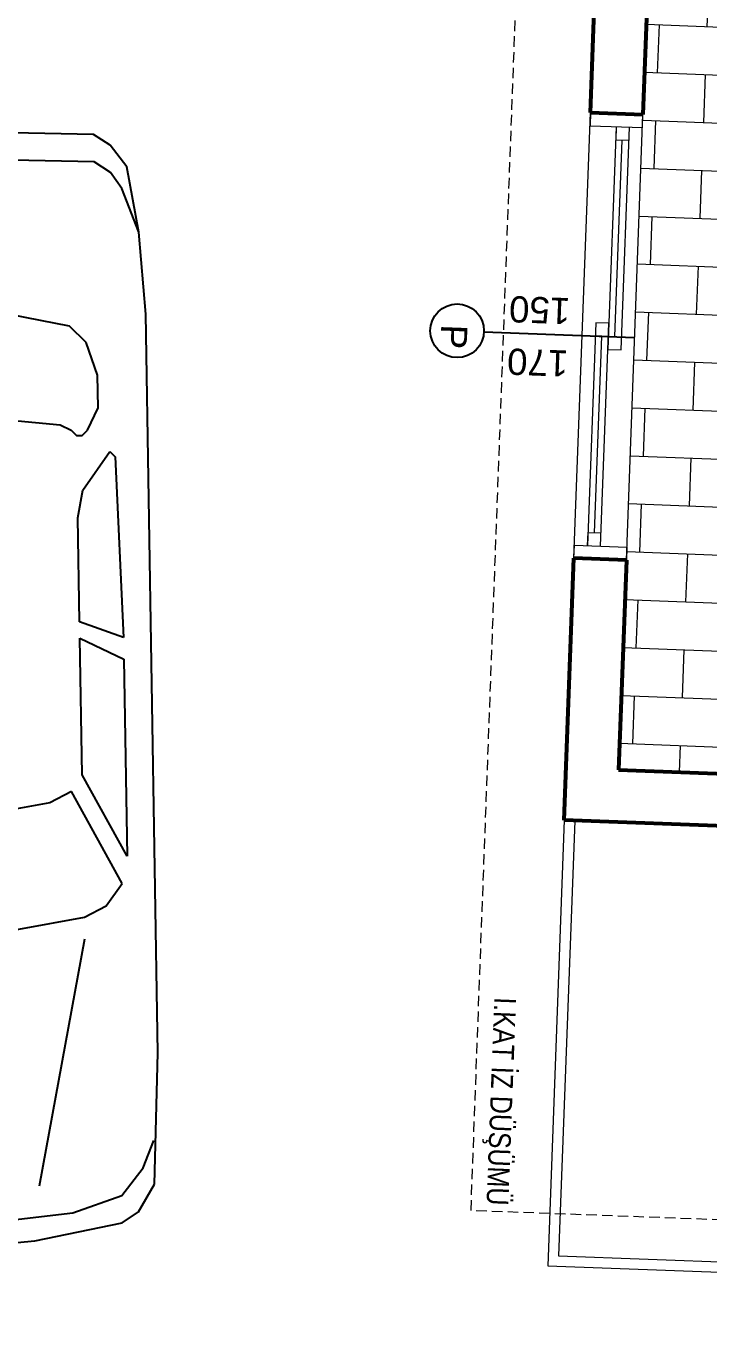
# Model space of a CAD drawing. Header units: centimetres. Extents: x 63871 to 181827, y -95930 to 42199.
# Drawn here: x 153272 to 153532, y 25328 to 25830 of the extents above; entities that cross this region are included whole.
import ezdxf

# ---------------------------------------------------------------- set-up
doc = ezdxf.new("R2010")
doc.units = ezdxf.units.CM
doc.linetypes.add('11-021_500-SatisOfisi_220512$0${ Diamond }', pattern=[12, 4, -2, 2, 2, -2])
for name, color, linetype, lineweight in [('A-FLOR-HRAL', 11, 'Continuous', 9), ('A-GLAZ', 151, 'Continuous', 9), ('A-WALL', 12, 'Continuous', 50), ('ARM_Pen_No__252', 8, 'Continuous', 18), ('İz DÜŞÜMÜ', 7, '11-021_500-SatisOfisi_220512$0${ Diamond }', 18), ('OLUK', 222, 'Continuous', 15)]:
    doc.layers.add(name, color=color, linetype=linetype, lineweight=lineweight)
doc.layers.add('Bitirme - Duvar', color=7, linetype='Continuous')
doc.layers.add('furn', color=7, linetype='Continuous')
doc.styles.add('MtXpl_Arial_Narrow_1', font='')
doc.styles.add('OLUŞTURULMUŞ_STİL_1', font='Arial.ttf')
doc.styles.get('MtXpl_Arial_Narrow_1').set_extended_font_data('Arial Narrow')

# ---------------------------------------------------------------- blocks, each defined once
blk = doc.blocks.new('HRD')
at = {"layer": 'ARM_Pen_No__252'}
h = blk.add_hatch(dxfattribs=at)
h.set_pattern_fill('AR-B816', color=256, scale=0.09)
h.set_pattern_definition([(0, (-39959.2, 0), (0, 18.288), []), (90, (-39959.2, 0), (-18.288, 18.288), [18.288, -18.288])])
h.paths.add_polyline_path([(154149.63, 35592.48), (154149.63, 35503.48), (154219.63, 35503.48), (154219.63, 35483.24), (154324.63, 35483.24), (154324.63, 35692.48), (154369.63, 35692.48), (154369.63, 35927.48), (154369.63, 35927.48), (154369.63, 36097.48), (154369.63, 36177.48), (154254.63, 36177.48), (153954.63, 36177.48), (153839.63, 36177.48), (153839.63, 35897.6), (153869.63, 35897.54), (153869.63, 35882.48), (154019.63, 35882.48), (154019.63, 35872.48), (154019.63, 35833.25, -0.444416), (154030.45, 35823.48, -0.444416), (154019.63, 35813.72), (154019.63, 35773.48), (153939.63, 35773.48), (153939.63, 35692.48), (154019.63, 35692.48), (154019.63, 35687.48), (154019.63, 35633.7), (154020.63, 35632.93), (154019.63, 35631.47), (154019.63, 35592.48), (154019.63, 35582.48), (153989.63, 35582.48), (153989.63, 35577.48), (153989.63, 35497.48), (153989.63, 35437.48), (153994.63, 35437.48), (154094.63, 35437.48), (154139.63, 35437.48), (154139.63, 35592.48)])
at = {"layer": 'A-FLOR-HRAL'}
for p, q in [((154389.63, 36367.48), (153819.63, 36367.48)), ((154389.63, 36197.48), (154389.63, 36367.48)), ((154385.63, 36363.48), (153823.63, 36363.48)), ((154385.63, 36197.48), (154385.63, 36363.48))]:
    blk.add_line(p, q, dxfattribs=at)
at = {"layer": 'A-GLAZ', "ltscale": 3}
for p, q in [((154369.63, 36097.48), (154389.63, 36097.48)), ((154369.63, 36092.48), (154369.63, 36097.48)), ((154369.63, 36097.48), (154369.63, 35927.48)), ((154389.63, 36097.48), (154389.63, 36092.48)), ((154389.63, 36097.48), (154389.63, 35927.48)), ((154389.63, 36092.48), (154369.63, 36092.48)), ((154379.63, 36092.48), (154379.63, 36007.48)), ((154384.63, 36007.48), (154384.63, 36092.48)), ((154384.63, 36092.48), (154384.63, 36087.48)), ((154384.63, 36087.48), (154379.63, 36087.48)), ((154382.13, 36087.48), (154382.13, 36012.48)), ((154379.63, 36017.48), (154374.63, 36017.48)), ((154374.63, 36017.48), (154374.63, 35932.48)), ((154379.63, 35932.48), (154379.63, 36017.48)), ((154379.63, 36012.48), (154374.63, 36012.48)), ((154377.13, 36012.48), (154377.13, 35937.48)), ((154379.63, 36012.48), (154384.63, 36012.48)), ((154379.63, 36007.48), (154384.63, 36007.48)), ((154379.63, 35937.48), (154374.63, 35937.48)), ((154379.63, 35932.48), (154379.63, 35937.48)), ((154389.63, 35932.48), (154369.63, 35932.48)), ((154369.63, 35932.48), (154369.63, 35927.48)), ((154389.63, 35927.48), (154389.63, 35932.48)), ((154369.63, 35927.48), (154389.63, 35927.48))]:
    blk.add_line(p, q, dxfattribs=at)
at = {"layer": 'A-WALL', "lineweight": 53}
for p, q in [((154254.63, 36197.48), (154389.63, 36197.48)), ((154389.63, 36197.48), (154389.63, 36097.48)), ((154369.63, 36177.48), (154254.63, 36177.48)), ((154369.63, 36097.48), (154369.63, 36177.48)), ((154369.63, 36097.48), (154389.63, 36097.48)), ((154369.63, 35692.48), (154369.63, 35927.48)), ((154389.63, 35927.48), (154369.63, 35927.48)), ((154389.63, 35927.48), (154389.63, 35692.48))]:
    blk.add_line(p, q, dxfattribs=at)
at = {"layer": 'A-WALL', "lineweight": 50}
for p, q in [((154389.63, 36097.48), (154369.63, 36097.48)), ((154369.63, 35927.48), (154389.63, 35927.48))]:
    blk.add_line(p, q, dxfattribs=at)
at = {"layer": 'Bitirme - Duvar', "color": 161, "linetype": 'Continuous', "lineweight": 25}
blk.add_line((154427.13, 36012.48), (154369.63, 36012.48), dxfattribs=at)
blk.add_circle((154437.36, 36012.48), 10.23, dxfattribs=at)
at = {"layer": 'İz DÜŞÜMÜ'}
blk.add_lwpolyline([(153819.63, 36347.48), (154419.63, 36347.49), (154419.63, 35292.49), (154159.63, 35292.49), (154159.63, 35357.48), (153819.63, 35357.48), (153819.63, 36347.48)], dxfattribs=at)
at = {"style": 'MtXpl_Arial_Narrow_1'}
blk.add_text('I.KAT İZ DÜŞÜMÜ', height=8.316, rotation=89.957, dxfattribs=at).set_placement((154413.75, 36265.76))
at = {"layer": 'Bitirme - Duvar', "linetype": 'Continuous', "char_height": 10, "attachment_point": 7, "style": 'OLUŞTURULMUŞ_STİL_1'}
for s, insert, rotation in [('\\A1;170', (154394.56, 36018.32), 0), ('\\A1;P', (154443.49, 36010.16), 90)]:
    blk.add_mtext(s, dxfattribs=dict(at, insert=insert, rotation=rotation))
at = {"layer": 'Bitirme - Duvar', "linetype": 'Continuous', "insert": (154394.56, 35998.32), "char_height": 10, "width": 22.2306, "attachment_point": 7, "rotation": 0, "style": 'OLUŞTURULMUŞ_STİL_1'}
blk.add_mtext('\\A1;150', dxfattribs=at)
blk = doc.blocks.new('02PCAR03')
at = {"color": 0, "linetype": 'ByBlock'}
for p, q in [((-185, 35), (-197, 33)), ((-185, 35), (-193, 32)), ((-170, 36), (-185, 35)), ((-35, 36), (-170, 36)), ((-11, 35), (-35, 36)), ((-14, 33), (-19, 35)), ((-6, 32), (-11, 35)), ((-197, 33), (-201, 30)), ((-193, 32), (-196, 30)), ((-9, 29), (-14, 33)), ((-4, 29), (-6, 32)), ((-201, 30), (-203, 27)), ((-196, 30), (-198, 27)), ((-145, 29), (-144, 30)), ((-138, 24), (-145, 29)), ((-144, 30), (-111, 31)), ((-111, 31), (-114, 23)), ((-111, 23), (-107, 31)), ((-107, 31), (-71, 31)), ((-71, 31), (-86, 23)), ((-66, 30), (-83, 21)), ((-62, 27), (-66, 30)), ((-6, 20), (-9, 29)), ((-1, 13), (-4, 29)), ((-203, 27), (-204, 0)), ((-198, 27), (-199, 0)), ((-159, 27), (-165, 25)), ((-153, 27), (-159, 27)), ((-149, 25), (-153, 27)), ((-60, 23), (-62, 27)), ((-165, 25), (-168, 22)), ((-148, 24), (-149, 25)), ((-168, 22), (-171, 8)), ((-150, 20), (-149, 22)), ((-149, 22), (-148, 23)), ((-148, 23), (-148, 24)), ((-133, 23), (-138, 24)), ((-114, 23), (-133, 23)), ((-86, 23), (-111, 23)), ((-58, 11), (-60, 23)), ((-11, 14), (-56, 23)), ((-151, 11), (-150, 20)), ((-83, 21), (-81, 17)), ((-4, 0), (-6, 20)), ((-81, 17), (-80, 11)), ((0, 0), (-1, 13)), ((-151, 0), (-151, 11)), ((-80, 11), (-79, 0)), ((-57, 0), (-58, 11)), ((-171, 8), (-171, 0)), ((-203, -27), (-204, 0)), ((-198, -27), (-199, 0)), ((-171, -8), (-171, 0)), ((-151, 0), (-151, -11)), ((-80, -11), (-79, 0)), ((-57, 0), (-58, -11)), ((-4, 0), (-6, -20)), ((0, 0), (-1, -13)), ((-168, -22), (-171, -8)), ((-151, -11), (-150, -20)), ((-81, -17), (-80, -11)), ((-58, -11), (-60, -23)), ((-11, -14), (-56, -23)), ((-1, -13), (-4, -29)), ((-83, -21), (-81, -17)), ((-150, -20), (-149, -22)), ((-66, -30), (-83, -21)), ((-6, -20), (-9, -29)), ((-165, -25), (-168, -22)), ((-149, -22), (-148, -23)), ((-148, -24), (-149, -25)), ((-148, -23), (-148, -24)), ((-138, -24), (-145, -29)), ((-133, -23), (-138, -24)), ((-114, -23), (-133, -23)), ((-111, -31), (-114, -23)), ((-86, -23), (-111, -23)), ((-111, -23), (-107, -31)), ((-71, -31), (-86, -23)), ((-60, -23), (-62, -27)), ((-159, -27), (-165, -25)), ((-149, -25), (-153, -27)), ((-201, -30), (-203, -27)), ((-196, -30), (-198, -27)), ((-153, -27), (-159, -27)), ((-62, -27), (-66, -30)), ((-197, -33), (-201, -30)), ((-193, -32), (-196, -30)), ((-145, -29), (-144, -30)), ((-144, -30), (-111, -31)), ((-107, -31), (-71, -31)), ((-9, -29), (-14, -33)), ((-4, -29), (-6, -32)), ((-185, -35), (-197, -33)), ((-185, -35), (-193, -32)), ((-14, -33), (-19, -35)), ((-6, -32), (-11, -35)), ((-170, -36), (-185, -35)), ((-35, -36), (-170, -36)), ((-11, -35), (-35, -36))]:
    blk.add_line(p, q, dxfattribs=at)
blk = doc.blocks.new('yerleşim planı')
at = {"layer": 'ARM_Pen_No__252'}
h = blk.add_hatch(dxfattribs=at)
h.set_pattern_fill('AR-HBONE', color=256, scale=0.51)
h.set_pattern_definition([(45, (-177987.134, -15156.517), (0, 73.27889), [155.448, -51.816]), (135, (-177950.495, -15119.877), (7e-15, 73.27889), [155.448, -51.816])])
h.paths.add_polyline_path([(-2142.28, 12350.54), (-6158.02, 12350.54), (-5113.15, 15429.31), (-2007.04, 15429.31)], flags=16)
h.paths.add_polyline_path([(-2155.45, 12050.81), (-2289.18, 9006.52), (-7230.37, 9110.99), (-6232.66, 12050.81)], flags=16)
h.paths.add_polyline_path([(-1993.99, 15726.33), (-2007.04, 15429.31), (-5113.15, 15429.31), (-2392.44, 23446.06), (-2901.07, 23669.61), (-7833.02, 9123.73), (-10553.48, 9181.25), (-10718.93, 8734.63), (588.09, 8496.02), (607.89, 8945.26), (-1738.17, 8994.87), (-1127.77, 22890.2), (-1668.84, 23128.02), (-1970.99, 15726.33)])
at = {"rotation": 177.873189238168}
blk.add_blockref('HRD', (152674.74, 39788.01, 0), dxfattribs=at)
at = {"layer": 'furn', "linetype": 'Continuous', "xscale": 2.086125961570064, "yscale": 2.086125961570064, "zscale": 2.086125961570064, "rotation": 270.9296038315418}
blk.add_blockref('02PCAR03', (-3180.79, 9182.24), dxfattribs=at)

msp = doc.modelspace()

# ---------------------------------------------------------------- block references
at = {"layer": 'OLUK'}
msp.add_blockref('yerleşim planı', (156428.79, 16182.58), dxfattribs=at)

doc.saveas('drawing.dxf')
